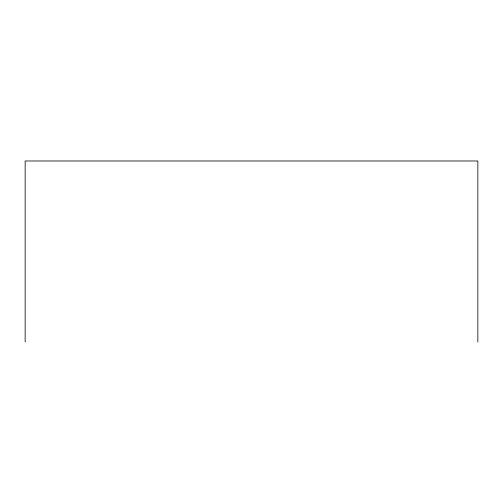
<?xml version="1.0" encoding="UTF-8"?>
<svg xmlns="http://www.w3.org/2000/svg" width="503" height="503" viewBox="0 0 503 503"><rect width="100%" height="100%" fill="white"/><g stroke="black" fill="none" stroke-linecap="round" stroke-linejoin="round"><path stroke-width="0.75" d="M477.85 342.021L477.85 160.979L25.15 160.979L25.15 342.021"/></g></svg>
